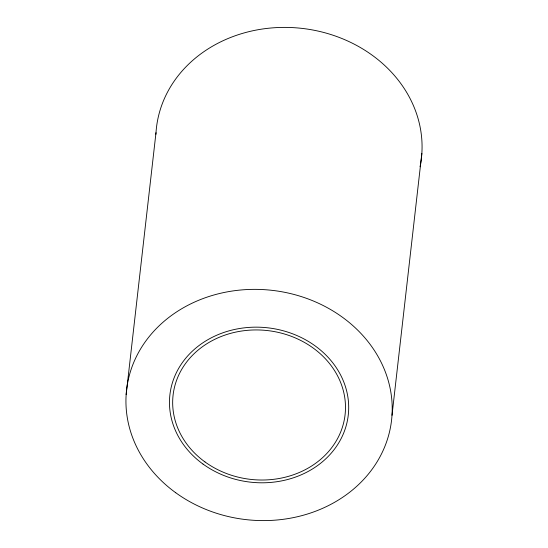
<?xml version="1.0" encoding="UTF-8"?>
<svg xmlns="http://www.w3.org/2000/svg" width="548" height="548" viewBox="0 0 548 548"><rect width="100%" height="100%" fill="white"/><g stroke="black" fill="none" stroke-linecap="round" stroke-linejoin="round"><path stroke-width="0.82" d="M126.15 394.642L155.995 132.678M392.005 415.322L421.85 153.358M155.906 134.294A133.356 115.375 6.5 0 1 303.339 28.544A133.356 115.375 6.5 0 1 420.056 166.756M175.75 492.748A133.356 115.375 6.5 0 0 390.669 426.289A133.356 115.375 6.5 0 0 210.809 295.913A133.356 115.375 6.5 0 0 175.75 492.748M202.993 464.053A89.762 77.658 6.5 0 0 347.651 419.323A89.762 77.658 6.5 0 0 226.591 331.567A89.762 77.658 6.5 0 0 202.993 464.053M204.993 461.943A86.557 74.884 6.5 0 0 344.487 418.809A86.557 74.884 6.5 0 0 227.749 334.191A86.557 74.884 6.5 0 0 204.993 461.943"/></g></svg>
